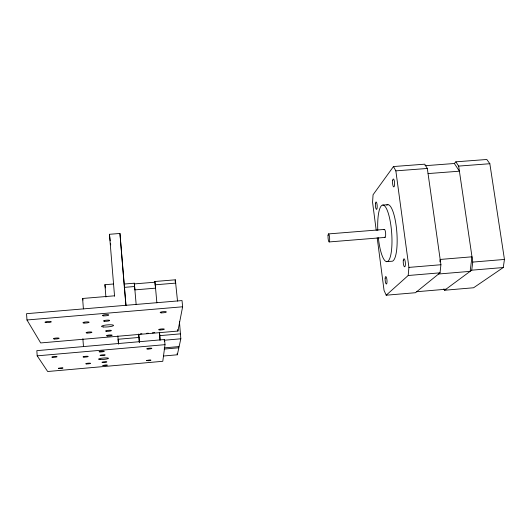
<?xml version="1.0" encoding="UTF-8"?>
<svg xmlns="http://www.w3.org/2000/svg" width="531" height="531" viewBox="0 0 531 531"><rect width="100%" height="100%" fill="white"/><g stroke="black" fill="none" stroke-linecap="round" stroke-linejoin="round"><path stroke-width="0.8" d="M124.387 284.025L134.277 283.202L134.901 289.886L155.556 288.167L154.826 281.503L175.316 279.81L177.52 301.104M386.19 295.209L408.186 275.509L408.916 267.398L395.847 170.856L393.471 166.542L424.734 164.179L427.329 168.466L440.916 264.737L440.033 272.834L415.448 292.72L386.19 295.209L384.046 290.377L377.183 237.722M439.907 261.869L440.172 259.447L471.986 256.812L470.127 271.354L438.586 274.003M164.331 341.148L164.537 339.515L36.838 350.639L37.19 355.836L47.671 371.514L162.791 361.299L165.008 344.659L164.537 339.515M443.863 288.871L444.58 290.238L471.72 270.179L472.763 262.082L458.658 166.09L455.844 161.829L454.363 163.495L425.019 165.712M175.091 281.397L175.316 279.81M444.58 290.238L473.586 287.762L503.255 267.531L504.45 259.447L489.841 163.721L486.814 159.486L455.844 161.829M177.912 331.059L182.618 306.785L182.033 300.573L26.55 313.682L26.968 319.981L40.688 342.94L177.912 331.059L177.766 329.485M163.429 356.016L177.327 354.788L178.861 347.772L178.781 346.219M179.432 321.56L180.825 338.791L179.126 346.564L164.298 347.865M393.471 166.542L373.067 194.758L372.57 202.351L376.213 230.321M140.303 333.886L141.903 333.747M146.702 333.329L148.308 333.189M152.311 332.844L154.707 332.638M139.328 342.123L138.704 334.026L138.996 337.45L118.108 339.263L118.559 344.214M160.083 339.767L159.818 335.638L180.58 333.84M164.112 340.245L180.825 338.791M37.19 355.836L165.008 344.659M164.139 349.066L178.861 347.772M26.968 319.981L182.618 306.785M416.676 291.731L445.934 289.236M124.254 287.377L134.608 286.514L136.168 304.595M154.826 281.503L155.251 284.802L175.834 283.096M408.916 267.398L440.916 264.737M472.763 262.082L504.45 259.447M83.407 308.889L82.604 298.475L114.523 295.807M408.186 275.509L440.033 272.834M471.72 270.179L503.255 267.531M105.908 297.048L104.912 284.709L113.554 283.992M386.468 261.67L391.506 261.252A28.369 6.989 85.8 0 0 396.743 231.031A28.369 6.989 85.8 0 0 386.721 205.145M134.303 283.912L154.793 282.22M328.477 233.919L384.291 229.438M329.207 241.937L385.028 237.423M382.844 205.072L387.909 204.681M114.563 296.232L109.452 234.29L119.946 233.461L126 305.298M428.052 173.584L459.408 171.194L454.363 163.495M395.847 170.856L427.329 168.466M458.658 166.09L489.841 163.721M82.604 298.475L83.048 300.055M104.912 284.709L105.437 287.908M177.135 353.467L177.327 354.788M109.452 234.29L110.222 240.795M110.514 243.238L110.707 244.864M134.277 283.202L134.608 286.514M155.251 284.802L156.871 302.849M159.818 335.638L159.512 332.22L160.03 340.318M123.338 275.058L119.946 233.461M123.477 276.691L125.887 305.298M117.836 335.97L118.459 343.53M138.996 337.45L139.374 342.402M82.876 338.751L83.473 346.577M384.059 229.677A4.022 0.969 85.8 0 1 385.645 233.567A4.022 0.969 85.8 0 1 384.51 237.078M377.793 230.514A28.382 6.863 85.8 0 1 386.707 209.108A28.382 6.863 85.8 0 1 390.285 256.878A28.382 6.863 85.8 0 1 378.337 237.715M58.43 368.308C63.78 369.218 65.233 366.675 58.43 368.308M102.888 365.461C107.793 366.39 109.871 363.821 102.888 365.461M146.49 360.509C151.03 361.518 153.731 358.843 146.49 360.509M159.99 329.95A2.861 0.465 -5.2 0 0 164.305 329.174A2.861 0.465 -5.2 0 0 160.09 329.134A2.861 0.465 -5.2 0 0 159.99 329.95M161.616 312.845A3.126 0.558 -5.2 0 0 166.336 311.962A3.126 0.558 -5.2 0 0 161.729 311.87A3.126 0.558 -5.2 0 0 161.616 312.845M103.419 315.826A3.179 0.571 -4.7 0 0 108.676 315.129A3.179 0.571 -4.7 0 0 104.68 314.764A3.179 0.571 -4.7 0 0 103.419 315.826M46.111 322.582A3.186 0.558 -4.1 0 0 51.288 321.892A3.186 0.558 -4.1 0 0 47.093 321.56A3.186 0.558 -4.1 0 0 46.111 322.582M54.401 338.99A2.907 0.471 -4.3 0 0 59.14 338.373A2.907 0.471 -4.3 0 0 55.337 338.128A2.907 0.471 -4.3 0 0 54.401 338.99M83.971 323.027A3.1 0.538 -4.5 0 0 89.075 322.35A3.1 0.538 -4.5 0 0 85.106 322.025A3.1 0.538 -4.5 0 0 83.971 323.027M104.501 321.275A3.093 0.538 -4.7 0 0 109.612 320.598A3.093 0.538 -4.7 0 0 105.729 320.266A3.093 0.538 -4.7 0 0 104.501 321.275M103.452 326.97A6.02 1.022 -4.7 0 0 113.408 325.662A6.02 1.022 -4.7 0 0 105.875 325.045A6.02 1.022 -4.7 0 0 103.452 326.97M106.492 331.324A2.927 0.485 -4.8 0 0 111.337 330.687A2.927 0.485 -4.8 0 0 107.66 330.408A2.927 0.485 -4.8 0 0 106.492 331.324M107.408 335.964A2.854 0.458 -4.8 0 0 112.134 335.346A2.854 0.458 -4.8 0 0 108.556 335.094A2.854 0.458 -4.8 0 0 107.408 335.964M87.038 332.997A2.94 0.485 -4.6 0 0 91.876 332.366A2.94 0.485 -4.6 0 0 88.126 332.094A2.94 0.485 -4.6 0 0 87.038 332.997M385.161 278.251A3.757 0.903 85.2 0 0 386.329 284.025A3.757 0.903 85.2 0 0 386.747 278.589A3.757 0.903 85.2 0 0 385.161 278.251M403.288 260.548A4.036 1.042 85.4 0 0 404.542 266.834A4.036 1.042 85.4 0 0 405.133 261.079A4.036 1.042 85.4 0 0 403.288 260.548M392.655 180.348A3.996 1.009 86.6 0 0 393.597 186.866A3.996 1.009 86.6 0 0 394.44 181.622A3.996 1.009 86.6 0 0 392.655 180.348M375.444 203.645A3.717 0.876 86.2 0 0 376.492 209.373A3.717 0.876 86.2 0 0 376.983 203.997A3.717 0.876 86.2 0 0 375.444 203.645M328.065 235.346A4.036 0.77 85.7 0 0 329.001 241.897A4.036 0.77 85.7 0 0 329.466 236.541A4.036 0.77 85.7 0 0 328.065 235.346M147.97 349.046A2.575 0.378 -5.2 0 0 151.839 348.382A2.575 0.378 -5.2 0 0 148.003 348.382A2.575 0.378 -5.2 0 0 147.97 349.046M99.941 351.92A2.615 0.385 -4.8 0 0 104.255 351.369A2.615 0.385 -4.8 0 0 100.956 351.183A2.615 0.385 -4.8 0 0 99.941 351.92M52.761 357.336A2.622 0.378 -4.5 0 0 57.029 356.792A2.622 0.378 -4.5 0 0 53.598 356.62A2.622 0.378 -4.5 0 0 52.761 357.336M83.938 357.097A2.562 0.365 -4.7 0 0 88.153 356.56A2.562 0.365 -4.7 0 0 84.874 356.394A2.562 0.365 -4.7 0 0 83.938 357.097M100.91 355.604A2.555 0.365 -4.8 0 0 105.131 355.073A2.555 0.365 -4.8 0 0 101.912 354.9A2.555 0.365 -4.8 0 0 100.91 355.604M100.127 359.52A4.998 0.704 -4.8 0 0 108.39 358.478A4.998 0.704 -4.8 0 0 102.105 358.166A4.998 0.704 -4.8 0 0 100.127 359.52M102.729 362.487A2.443 0.339 -4.9 0 0 106.764 361.983A2.443 0.339 -4.9 0 0 103.691 361.837A2.443 0.339 -4.9 0 0 102.729 362.487M86.5 363.921A2.449 0.339 -4.8 0 0 90.529 363.416A2.449 0.339 -4.8 0 0 87.403 363.277A2.449 0.339 -4.8 0 0 86.5 363.921"/></g></svg>
